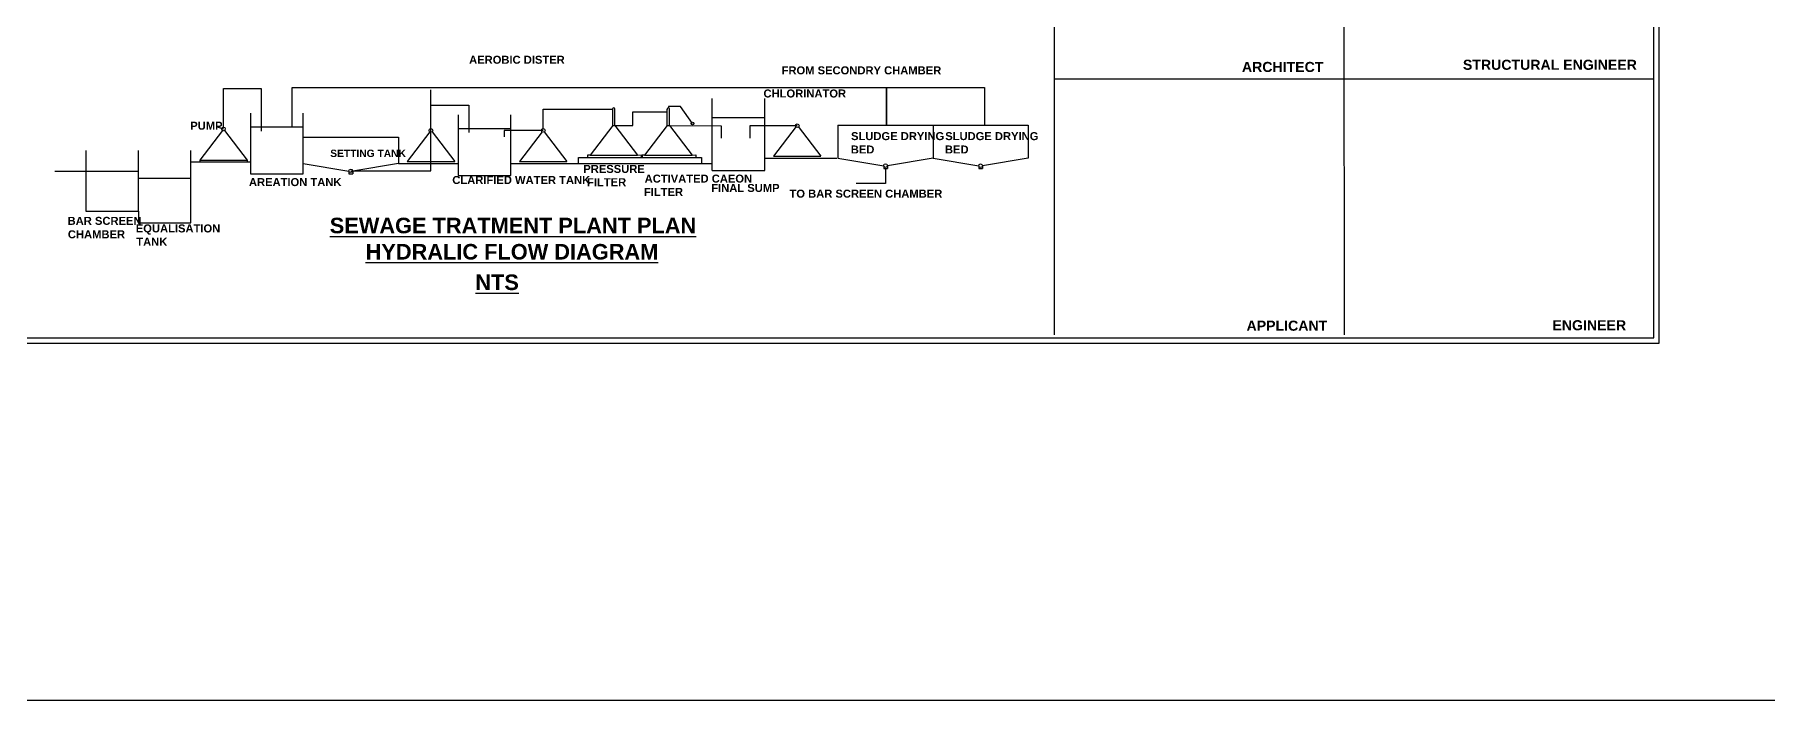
# Model space of a CAD drawing. Header units: metres. Extents: x 7583 to 7845, y 447 to 541.
# Drawn here: x 7729.51 to 7759.53, y 449.48 to 461.02 of the extents above; entities that cross this region are included whole.
import ezdxf

# ---------------------------------------------------------------- set-up
doc = ezdxf.new("R2010")
doc.units = ezdxf.units.M
doc.styles.add('CODE', font='arialbd.ttf')
doc.styles.get("Standard").update_dxf_attribs({"font": 'arialbd.ttf'})
doc.styles.add('style4', font='arialbd.ttf', dxfattribs={"height": 3.81})

# ---------------------------------------------------------------- blocks, each defined once
blk = doc.blocks.new('A$C527521B7')
at = {"color": 0, "linetype": 'Continuous', "lineweight": 25}
for p, q in [((177.8, 177.1), (177.8, 217.9)), ((177.8, 217.9), (217.7, 217.9)), ((217.7, 217.9), (217.7, 173)), ((250.2, 218.9), (876.7, 218.9)), ((250.2, 177.4), (250.2, 218.9)), ((396.5, 131), (396.5, 216.3)), ((693, 131.5), (693, 207.4)), ((748.5, 131.5), (748.5, 207.4)), ((876.7, 218.9), (980.1, 218.9)), ((876.7, 218.9), (876.7, 179.2)), ((876.7, 179.2), (876.7, 218.9)), ((980.1, 218.9), (980.1, 179.2)), ((206.5, 191.7), (206.5, 127.8)), ((262, 127.8), (262, 191.7)), ((396.5, 200.4), (436.4, 200.4)), ((425.2, 190.1), (425.2, 126.1)), ((436.4, 200.4), (436.4, 171.4)), ((480.7, 126.1), (480.7, 190.1)), ((514.9, 195.9), (588.2, 195.9)), ((514.9, 175.5), (514.9, 195.9)), ((588.2, 178.8), (588.2, 195.9)), ((590.5, 178.8), (590.5, 195.9)), ((609.4, 193.2), (645.7, 193.2)), ((609.4, 189.9), (609.4, 193.2)), ((609.4, 178.8), (609.4, 189.9)), ((645.7, 178.8), (645.7, 195.9)), ((647, 199), (646.9, 197.4)), ((659.8, 199), (647, 199)), ((648.1, 178.8), (648.1, 195.9)), ((672.4, 181), (659.8, 199)), ((693, 187.4), (748.5, 187.4)), ((176.7, 173.7), (152.8, 142.4)), ((170.1, 177.9), (177.8, 175.2)), ((179, 173.7), (202.9, 142.4)), ((206.5, 177.4), (262, 177.4)), ((262, 166.5), (362.3, 166.5)), ((362.3, 166.5), (362.3, 138.8)), ((395.4, 172), (371.5, 140.7)), ((397.7, 172), (421.6, 140.7)), ((425.2, 175.8), (480.7, 175.8)), ((514.9, 173.6), (473.9, 173.6)), ((473.9, 173.6), (473.9, 166.8)), ((513.7, 172), (489.9, 140.7)), ((516.1, 172), (540, 140.7)), ((588.2, 178.8), (564.3, 147.5)), ((588.2, 178.8), (590.5, 178.8)), ((590.5, 178.8), (609.4, 178.8)), ((590.5, 178.8), (614.4, 147.5)), ((645.7, 178.8), (621.8, 147.5)), ((645.7, 178.8), (648.1, 178.8)), ((648.1, 178.8), (702.5, 178.4)), ((648.1, 178.8), (671.9, 147.5)), ((702.5, 178.4), (702.5, 165.5)), ((782.7, 178.4), (732.8, 178.4)), ((732.8, 178.4), (732.8, 165.4)), ((781.5, 177.8), (757.7, 146.5)), ((783.9, 177.8), (807.8, 146.5)), ((825.7, 179.2), (926, 179.2)), ((825.7, 179.2), (825.7, 144.5)), ((926, 179.2), (1026.4, 179.2)), ((926, 179.2), (926, 144.5)), ((1026.4, 179.2), (1026.4, 144.5)), ((32.6, 152.3), (32.6, 88.3)), ((88.1, 88.3), (88.1, 152.3)), ((143.6, 76.3), (143.6, 152.3)), ((564.3, 147.5), (561.8, 147.5)), ((561.8, 147.5), (561.8, 145.2)), ((564.3, 147.5), (614.4, 147.5)), ((614.4, 147.5), (618.2, 147.8)), ((618.2, 147.8), (618.2, 145.2)), ((619.4, 147.5), (619.4, 145.2)), ((621.8, 147.5), (619.4, 147.5)), ((621.8, 147.5), (671.9, 147.5)), ((671.9, 147.5), (675.7, 147.8)), ((675.7, 147.8), (675.7, 145.2)), ((757.7, 146.5), (807.8, 146.5)), ((0, 130.6), (88.1, 130.6)), ((143.6, 140.4), (206.2, 140.4)), ((152.8, 142.4), (202.9, 142.4)), ((152.8, 142.4), (152.8, 140.4)), ((202.9, 142.4), (202.9, 140.4)), ((262, 138.8), (310.1, 130.5)), ((310.1, 130.5), (310.1, 127.8)), ((312.1, 131), (396.5, 131)), ((362.3, 138.8), (314.2, 130.5)), ((314.2, 130.5), (314.2, 127.8)), ((362.3, 138.8), (424.9, 138.8)), ((371.5, 140.7), (421.6, 140.7)), ((480.7, 138.8), (543.2, 138.8)), ((489.9, 140.7), (540, 140.7)), ((543.2, 138.8), (681.7, 138.8)), ((552.1, 145.2), (681.7, 145.2)), ((552.1, 138.8), (552.1, 145.2)), ((564.3, 145.2), (614.4, 145.2)), ((681.7, 145.2), (681.7, 138.8)), ((681.7, 138.8), (693, 138.8)), ((693, 131.5), (748.5, 131.5)), ((748.5, 144.5), (824.4, 144.5)), ((825.7, 144.5), (873.9, 136.3)), ((873.9, 136.3), (873.9, 133.5)), ((873.9, 133.5), (877.9, 133.5)), ((875.9, 133.5), (875.9, 117.5)), ((926, 144.5), (877.9, 136.3)), ((877.9, 136.3), (877.9, 133.5)), ((926, 144.5), (974.2, 136.3)), ((974.2, 136.3), (974.2, 133.5)), ((974.2, 133.5), (978.2, 133.5)), ((1026.4, 144.5), (978.2, 136.3)), ((978.2, 136.3), (978.2, 133.5)), ((88.1, 123.2), (143.6, 123.2)), ((206.5, 127.8), (262, 127.8)), ((310.1, 127.8), (314.2, 127.8)), ((425.2, 126.1), (480.7, 126.1)), ((875.9, 117.5), (844.9, 117.5)), ((32.6, 88.3), (88.1, 88.3)), ((88.1, 88.3), (88.1, 76.3)), ((88.1, 76.3), (143.6, 76.3))]:
    blk.add_line(p, q, dxfattribs=at)
for centre, radius in [((177.8, 175.2), 1.93), ((396.5, 173.6), 1.93), ((514.9, 173.6), 1.93), ((672.4, 181), 1.4), ((782.7, 178.6), 1.93), ((312.1, 131), 1.93), ((875.8, 136.5), 1.93), ((976, 136.4), 1.93)]:
    blk.add_circle(centre, radius, dxfattribs=at)
for centre in [(589.3, 196.2), (646.9, 196.2)]:
    blk.add_arc(centre, 1.22, 342.5369, 194.6718, dxfattribs=at)
at = {"color": 0, "lineweight": 25, "style": 'CODE'}
for s, height, p in [('AEROBIC DISTER', 8.438, (436.8, 244)), ('FROM SECONDRY CHAMBER', 8.438, (766.3, 232.8)), ('CHLORINATOR', 8.438, (747.2, 208.4)), ('PUMP', 8.44, (142.8, 174.4)), ('SLUDGE DRYING', 8.438, (839.5, 163.4)), ('SLUDGE DRYING', 8.438, (938.8, 163.4)), ('BED', 8.44, (839.2, 149.3)), ('BED', 8.44, (938.5, 149.3)), ('PRESSURE', 8.44, (557.2, 128.8)), ('AREATION TANK', 8.438, (204.7, 114.9)), ('CLARIFIED WATER TANK', 8.438, (419.1, 117.1)), (' FILTER', 8.44, (557.9, 114.8)), ('FILTER', 8.44, (621.1, 104.5)), ('ACTIVATED CAEON', 8.438, (621.9, 118.6)), ('FINAL SUMP', 8.44, (692.1, 108.7)), ('TO BAR SCREEN CHAMBER', 8.438, (774.6, 102.7)), ('BAR SCREEN', 8.44, (13.5, 74)), ('EQUALISATION', 8.438, (85.4, 66)), ('CHAMBER', 8.44, (13.8, 59.8)), ('TANK', 8.44, (85.9, 51.9))]:
    blk.add_text(s, height=height, dxfattribs=at).set_placement(p)
at = {"color": 0, "lineweight": 25}
for s, height, p in [('SETTING TANK', 7.733, (290.4, 145.6)), ('%%USEWAGE TRATMENT PLANT PLAN', 16.434, (289.9, 65.1)), ('%%UHYDRALIC FLOW DIAGRAM', 16.434, (327.7, 37.4)), ('%%UNTS', 16.43, (443.4, 5.2))]:
    blk.add_text(s, height=height, dxfattribs=at).set_placement(p)

msp = doc.modelspace()

# ---------------------------------------------------------------- linework, layer by layer
at = {"lineweight": 25}
msp.add_line((7747.182, 455.814), (7747.17, 494.779), dxfattribs=at)
msp.add_line((7752.206, 455.814), (7752.197, 464.523))
at = {"linetype": 'Continuous', "lineweight": 25}
msp.add_line((7747.18, 460.253), (7757.554, 460.253), dxfattribs=at)
for points in [[(7614.066, 522.987), (7825.601, 522.987), (7825.601, 449.476), (7614.066, 449.476)], [(7757.649, 494.874), (7705.095, 494.874), (7705.106, 455.669), (7757.661, 455.669)], [(7757.554, 494.779), (7705.19, 494.779), (7705.201, 455.764), (7757.566, 455.764)]]:
    msp.add_lwpolyline(points, close=True)

# ---------------------------------------------------------------- block references
at = {"linetype": 'ByBlock', "lineweight": 20, "xscale": 0.0164348642144383, "yscale": 0.0164348642144383, "zscale": 0.0164348642144383}
msp.add_blockref('A$C527521B7', (7729.859, 456.506), dxfattribs=at)

# ---------------------------------------------------------------- texts
at = {"lineweight": 25, "style": 'style4'}
for s, height, p in [('STRUCTURAL ENGINEER', 0.17497, (7754.258, 460.411)), ('ARCHITECT', 0.175, (7750.429, 460.373)), ('APPLICANT', 0.175, (7750.509, 455.886)), ('ENGINEER', 0.175, (7755.809, 455.894))]:
    msp.add_text(s, height=height, dxfattribs=at).set_placement(p)

doc.saveas('drawing.dxf')
